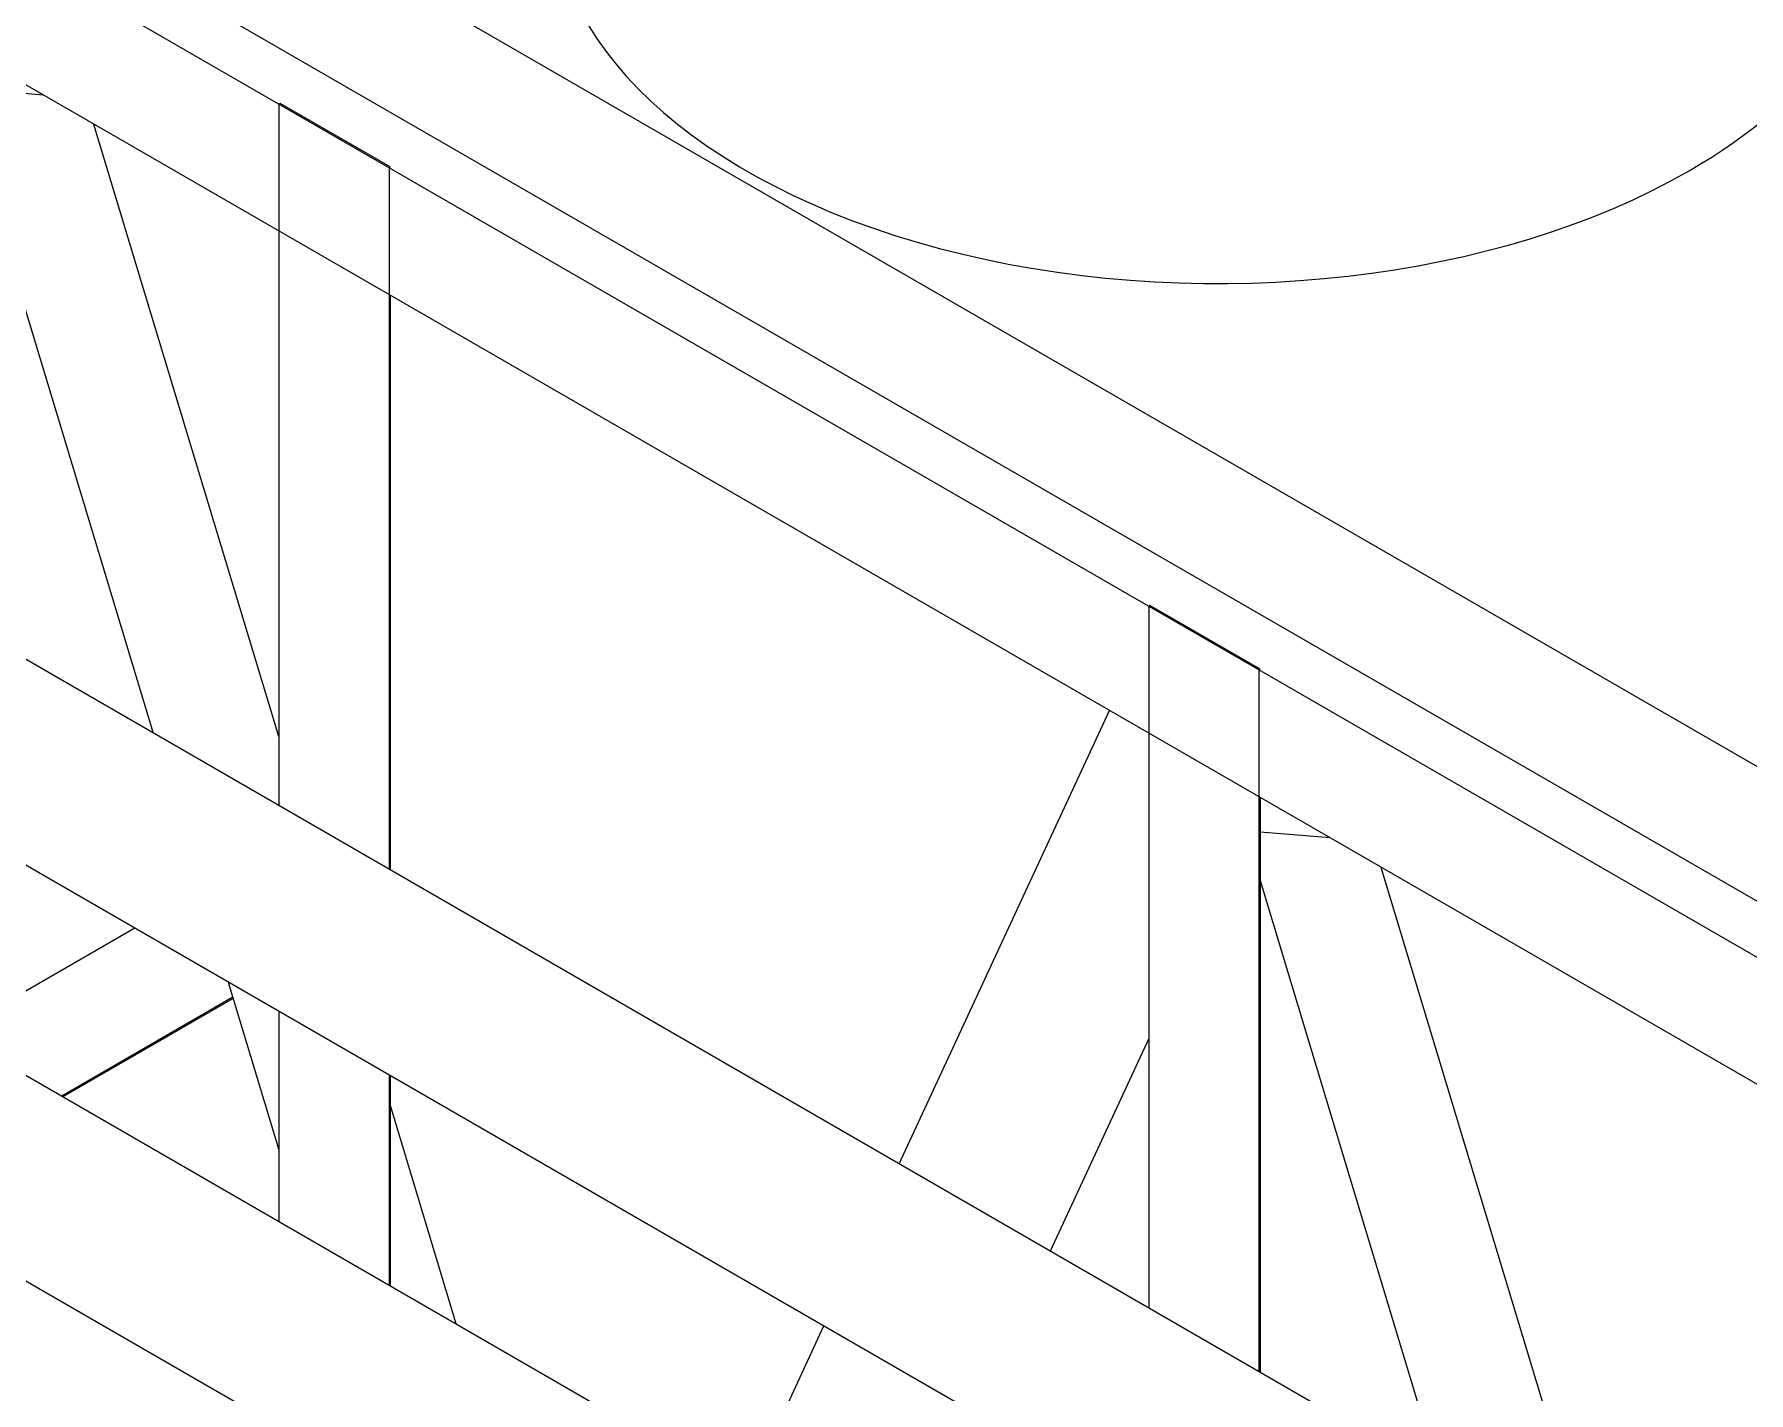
# Model space of a CAD drawing. Header units: millimetres. Extents: x -312439 to 477422, y -331570 to 212570.
# Drawn here: x 396693 to 397367, y 93038 to 93573 of the extents above; entities that cross this region are included whole.
import ezdxf

# ---------------------------------------------------------------- set-up
doc = ezdxf.new("R2010")
doc.units = ezdxf.units.MM

msp = doc.modelspace()

# ---------------------------------------------------------------- linework, layer by layer
at = {"color": 0, "linetype": 'Continuous', "lineweight": 0, "extrusion": (8.40036e-17, 0.816497, 0.57735)}
for p, q in [((398234.965, 92785.714), (396199.388, 93960.955)), ((398188.627, 92759.46), (396153.483, 93934.451)), ((396133.995, 93923.7), (400139.045, 91611.383)), ((398170.005, 92698.203), (396134.428, 93873.444)), ((397663.502, 92764.53), (396123.997, 93653.364)), ((395891.099, 93624.307), (397492.421, 92699.783)), ((397842.781, 92580.19), (396088.995, 93592.739)), ((395856.097, 93563.682), (397713.496, 92491.312)), ((396696.511, 93548.925), (396663.08, 93551.66)), ((396663.08, 93551.66), (396739.742, 93297.863)), ((396789.679, 93545.641), (396789.246, 93545.391)), ((396789.246, 93545.391), (396789.246, 93269.282)), ((396832.986, 93520.638), (396789.679, 93545.641)), ((396789.246, 93296.518), (396716.488, 93537.391)), ((396832.552, 93520.388), (396832.986, 93520.638)), ((396832.552, 93520.388), (396832.552, 93244.279)), ((396832.986, 93470.131), (396832.986, 93244.029)), ((397131.907, 93348.055), (397131.474, 93347.805)), ((397131.474, 93347.805), (397131.474, 93071.696)), ((397175.213, 93323.052), (397131.907, 93348.055)), ((397174.78, 93322.802), (397175.213, 93323.052)), ((397174.78, 93322.802), (397174.78, 93046.693)), ((397033.22, 93128.423), (397115.942, 93306.766)), ((397175.213, 93272.546), (397175.213, 93046.443)), ((397202.781, 93256.629), (397175.213, 93258.885)), ((397222.758, 93245.096), (397305.481, 92971.233)), ((397175.213, 93239.955), (397246.012, 93005.568)), ((396732.584, 93221.163), (396660.974, 93179.819)), ((396769.315, 93199.956), (396789.246, 93133.974)), ((396771.128, 93193.956), (396703.808, 93155.089)), ((396771.256, 93193.53), (396704.241, 93154.839)), ((396789.246, 93188.449), (396789.246, 93105.761)), ((397131.474, 93177.706), (397092.689, 93094.089)), ((396832.552, 93163.446), (396832.552, 93080.758)), ((396832.986, 93163.196), (396832.986, 93080.508)), ((396859.037, 93065.467), (396832.986, 93151.712)), ((396973.394, 92999.443), (397003.646, 93064.665))]:
    msp.add_line(p, q, dxfattribs=at)
at = {"color": 0, "linetype": 'Continuous', "lineweight": 0}
for start_param, end_param in [(3.1415927, 5.4977871), (5.4977871, 6.2831853)]:
    msp.add_ellipse((397158.579, 93626.153), major_axis=(262.225, 0), ratio=0.5773503, start_param=start_param, end_param=end_param, dxfattribs=at)

doc.saveas('drawing.dxf')
